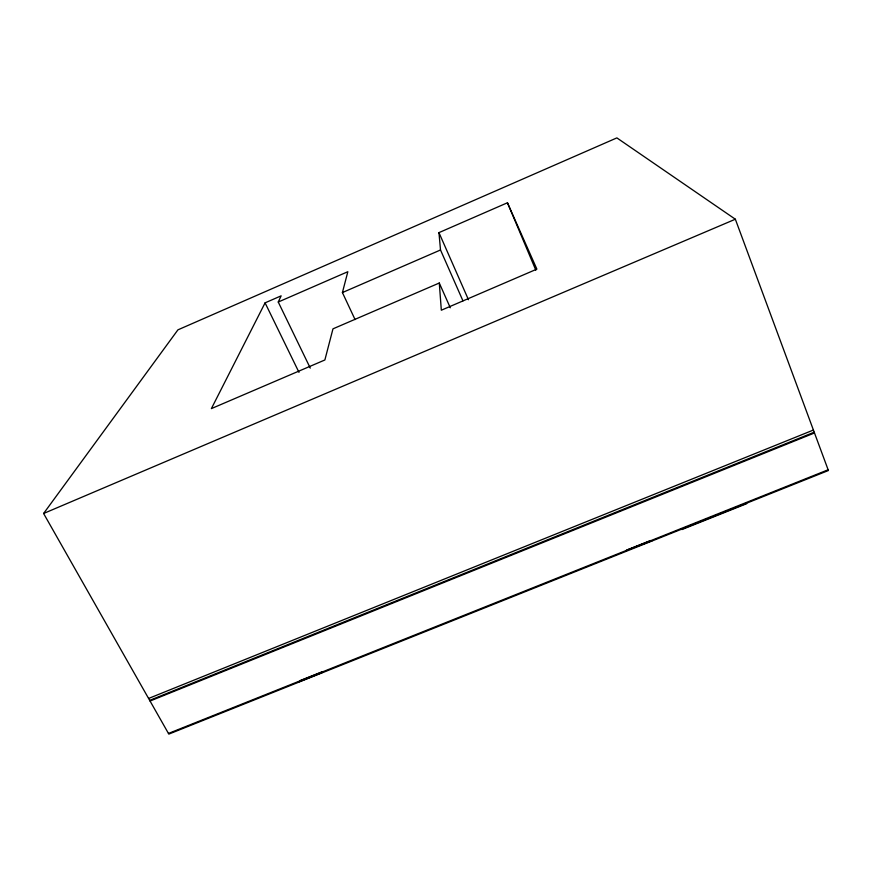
<?xml version="1.0" encoding="UTF-8"?>
<svg xmlns="http://www.w3.org/2000/svg" width="872" height="872" viewBox="0 0 872 872"><rect width="100%" height="100%" fill="white"/><g stroke="black" fill="none" stroke-linecap="round" stroke-linejoin="round"><path stroke-width="1.31" d="M355.068 319.577L342.413 292.567L347.841 271.704L278.255 302.028L310.279 368.115M278.255 302.028L281.133 295.848L265.088 302.846L211.384 408.608L324.875 359.973L332.973 328.842L439.281 283.019L450.29 307.762M43.6 513.488L177.932 329.845L616.875 137.896L735.347 219.221L828.4 470.52L168.83 734.104L43.6 513.488L735.347 219.221M462.945 300.84L440.513 249.981L438.954 232.628L507.45 202.773L536.88 269.121L441.33 310.214L439.281 283.019M342.413 292.567L440.513 249.981M148.589 698.461L813.413 430.038M149.679 700.369L814.208 432.207M150.049 701.034L814.492 432.959M300.142 680.563L322.106 671.789M627.241 549.818L650.567 540.498M168.449 733.45L828.128 469.779M298.486 682.013L323.501 672.018M652.474 540.542L625.725 550.668M681.948 529.555L746.748 503.667M265.088 302.846L298.987 372.355M438.954 232.628L468.46 299.728M507.45 202.773L535.822 270.167"/></g></svg>
